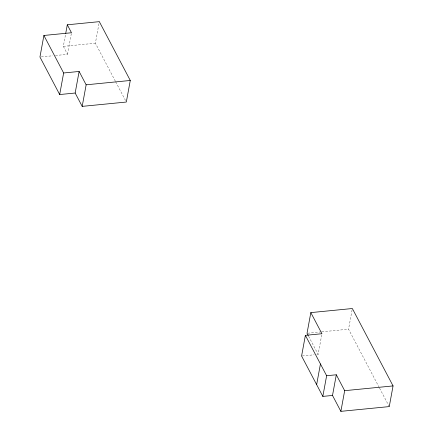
<?xml version="1.0" encoding="UTF-8"?>
<svg xmlns="http://www.w3.org/2000/svg" width="433" height="433" viewBox="0 0 433 433"><rect width="100%" height="100%" fill="white"/><g stroke="black" fill="none" stroke-linecap="round" stroke-linejoin="round"><path stroke-width="0.32" stroke-dasharray="2.17 1.62" d="M55.419 55.505L67.526 54.314L63.342 46.363L65.621 33.947M67.526 54.314L71.483 32.751M115.378 81.242L95.379 43.213L99.336 21.65M316.815 354.524L318.141 354.394L321.935 333.724M379.243 387.54L348.549 329.194L352.11 309.817M63.342 46.363L95.379 43.213M41.292 56.896L52.723 55.77M307.706 333.215L321.097 331.895M321.768 331.83L348.549 329.194M302.256 355.953L314.169 354.784M379.552 388.136L389.262 406.592M308.577 336.214L318.141 354.394M115.692 81.837L125.694 100.851"/><path stroke-width="0.65" d="M67.299 24.8L71.483 32.751L43.901 35.463L39.944 57.026L59.678 94.546L75.163 93.025L82.189 106.377L126.322 102.036L130.279 80.473L99.336 21.65L67.299 24.8L65.74 33.298M59.678 94.546L63.64 72.982L43.901 35.463M75.163 93.025L79.12 71.461L63.64 72.982M82.189 106.377L86.145 84.814L79.12 71.461M310.829 312.61L321.935 333.724L305.384 335.348L301.59 356.023L322.834 396.401L332.512 395.453L340.874 411.35L389.262 406.592L393.056 385.917L352.343 308.523L310.829 312.61L307.035 333.28L308.269 335.624M316.642 384.639L320.436 363.969M322.834 396.401L326.628 375.73L305.384 335.348M332.512 395.453L336.306 374.778L326.628 375.73M340.874 411.35L344.668 390.68L336.306 374.778M86.145 84.814L130.279 80.473M344.668 390.68L393.056 385.917"/></g></svg>
